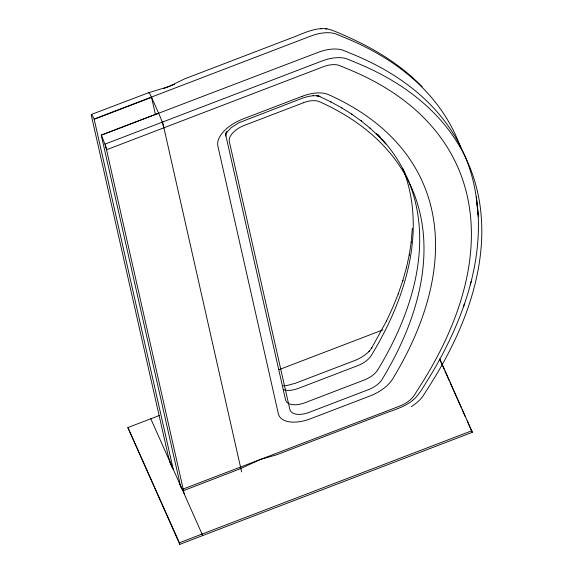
<?xml version="1.0" encoding="UTF-8"?>
<svg xmlns="http://www.w3.org/2000/svg" width="573" height="573" viewBox="0 0 573 573"><rect width="100%" height="100%" fill="white"/><g stroke="black" fill="none" stroke-linecap="round" stroke-linejoin="round"><path stroke-width="0.86" d="M476.285 196.811C485.84 260.085 462.103 323.129 429.857 376.561C425.187 383.666 421.313 391.366 415.604 397.726C406.415 407.102 393.078 409.946 381.332 414.716L276.823 454.747L260.429 459.431L240.732 468.556L183.303 490.724M411.17 242.537L412.345 228.341M225.805 136.037L226.314 131.654M411.228 242.05L409.229 255.085L409.315 254.605L406.415 267.856L406.536 267.39L402.74 280.842L402.883 280.383L398.214 294.006L398.385 293.569L392.827 307.343L386.41 321.231L386.603 320.83L371.411 348.499L371.891 347.825L369.026 351.514L369.485 351.07C365.037 355.41 360.238 358.376 354.658 360.56L295.475 383.208L287.044 385.486L283.019 385.815M226.013 133.423L226.127 132.986M470.218 284.824L471.214 281.594M463.5 306.927L464.467 303.797M225.49 134.676L226.922 132.019L226.493 132.7L231.055 127.786L238.712 122.837L302.258 98.234L308.045 96.465L313.639 95.627L313.03 95.684L317.85 95.834L319.927 96.579L319.061 96.243L330.986 101.951L330.564 101.736L341.837 107.917L341.422 107.681L352.023 114.328L351.621 114.063L361.534 121.161L361.148 120.874L370.359 128.416L369.95 128.066L378.445 136.037M163.799 88.471L174.579 84.338M172.437 467.819A11.102 0.988 69 0 1 168.133 455.42L91.508 116.154A11.102 0.988 69 0 1 94.079 119.055L310.673 36.106A30.827 16.108 -24.1 0 1 336.616 34.251L346.737 38.463A582.075 304.134 -24.1 0 1 460.814 147.863M173.211 469.201L94.187 119.299L151.551 97.331L155.491 114.779M180.481 485.883L101.271 135.135L158.635 113.168M101.271 135.135L317.972 52.422A30.827 16.108 -24.1 0 1 343.915 50.574L354.035 54.779A582.075 304.134 -24.1 0 1 477.445 208.787M439.792 358.813L472.31 432.307L179.764 544.35L127.872 427.558L159.631 415.389M279.158 369.614L382.807 329.912M179.764 544.35L179.399 542.753L471.951 430.71M91.372 114.457L148.665 92.683L168.777 86.566L184.764 78.809L289.279 38.778C302.616 34.108 316.948 25.205 331.574 30.025C337.748 32.396 343.836 35.068 349.831 37.882C376.561 49.837 401.68 65.766 422.215 86.774M325.586 28.8L327.004 28.843M320.436 28.65L321.517 28.686M376.554 133.566L380.25 137.413M381.482 138.695L383.33 140.614A520.406 271.91 -24.1 0 1 377.815 369.786A18.501 9.662 -24.1 0 1 364.12 380.064L304.893 402.747A18.494 9.662 -24.1 0 1 285.533 399.768L225.425 133.645M378.058 135.658L385.822 144.045M439.785 359.586L444.168 369.392M444.906 371.025L449.289 380.83M450.02 382.463L461.351 407.79M462.082 409.43L465.369 416.779M467.196 420.869L472.31 432.307M150.814 418.77L202.706 535.562M169.816 462.031L172.373 467.747M179.678 484.092L181.147 487.358M127.872 427.558L179.399 542.753M162.603 122.049L241.62 471.923M184.255 493.89L105.246 144.016L321.84 61.06A30.835 16.108 -24.1 0 1 347.782 59.212L357.903 63.424A582.089 304.141 -24.1 0 1 430.395 384.397L423.633 395.076A30.835 16.108 -24.1 0 1 411.321 406.665M476.965 203.351L478.376 216.458M148.665 92.941A11.102 0.988 69 0 1 151.444 97.088L158.742 113.411A11.102 0.988 69 0 1 163.899 127.786M180.588 486.119A11.102 0.988 69 0 0 183.159 489.02L399.753 406.071A19.733 10.307 -24.1 0 0 414.207 395.356L420.969 384.684A570.973 298.332 -24.1 0 0 349.852 69.827L339.739 65.616A19.733 10.307 -24.1 0 0 323.136 66.805L106.542 149.761A11.102 0.988 69 0 0 101.378 135.378M240.524 467.052A11.102 0.988 69 0 1 240.101 468.313M477.603 211.136A582.075 304.134 -24.1 0 1 477.76 214.281M402.84 168.498A520.406 271.91 -24.1 0 1 371.376 355.389A18.501 9.662 -24.1 0 1 357.681 365.66L298.454 388.344A18.494 9.662 -24.1 0 1 283.542 389.697M377.929 134.741A520.406 271.91 -24.1 0 1 380.135 137.069M302.164 96.314L242.938 118.998A30.82 16.101 -24.1 0 0 217.862 145.922L278.349 413.763A30.82 16.101 -24.1 0 0 310.63 418.72L369.857 396.036A30.827 16.108 -24.1 0 0 392.684 378.911A532.74 278.356 -24.1 0 0 328.472 94.617A30.827 16.108 -24.1 0 0 302.164 96.314M303.604 102.689L244.377 125.372A18.501 9.669 -24.1 0 0 229.329 141.531L289.823 409.373A18.501 9.669 -24.1 0 0 309.191 412.345L368.418 389.661A18.501 9.669 -24.1 0 0 382.112 379.383A520.413 271.917 -24.1 0 0 319.39 101.672A18.501 9.669 -24.1 0 0 303.604 102.689M317.85 95.834L316.647 95.684L319.061 96.171L317.8 95.827"/></g></svg>
